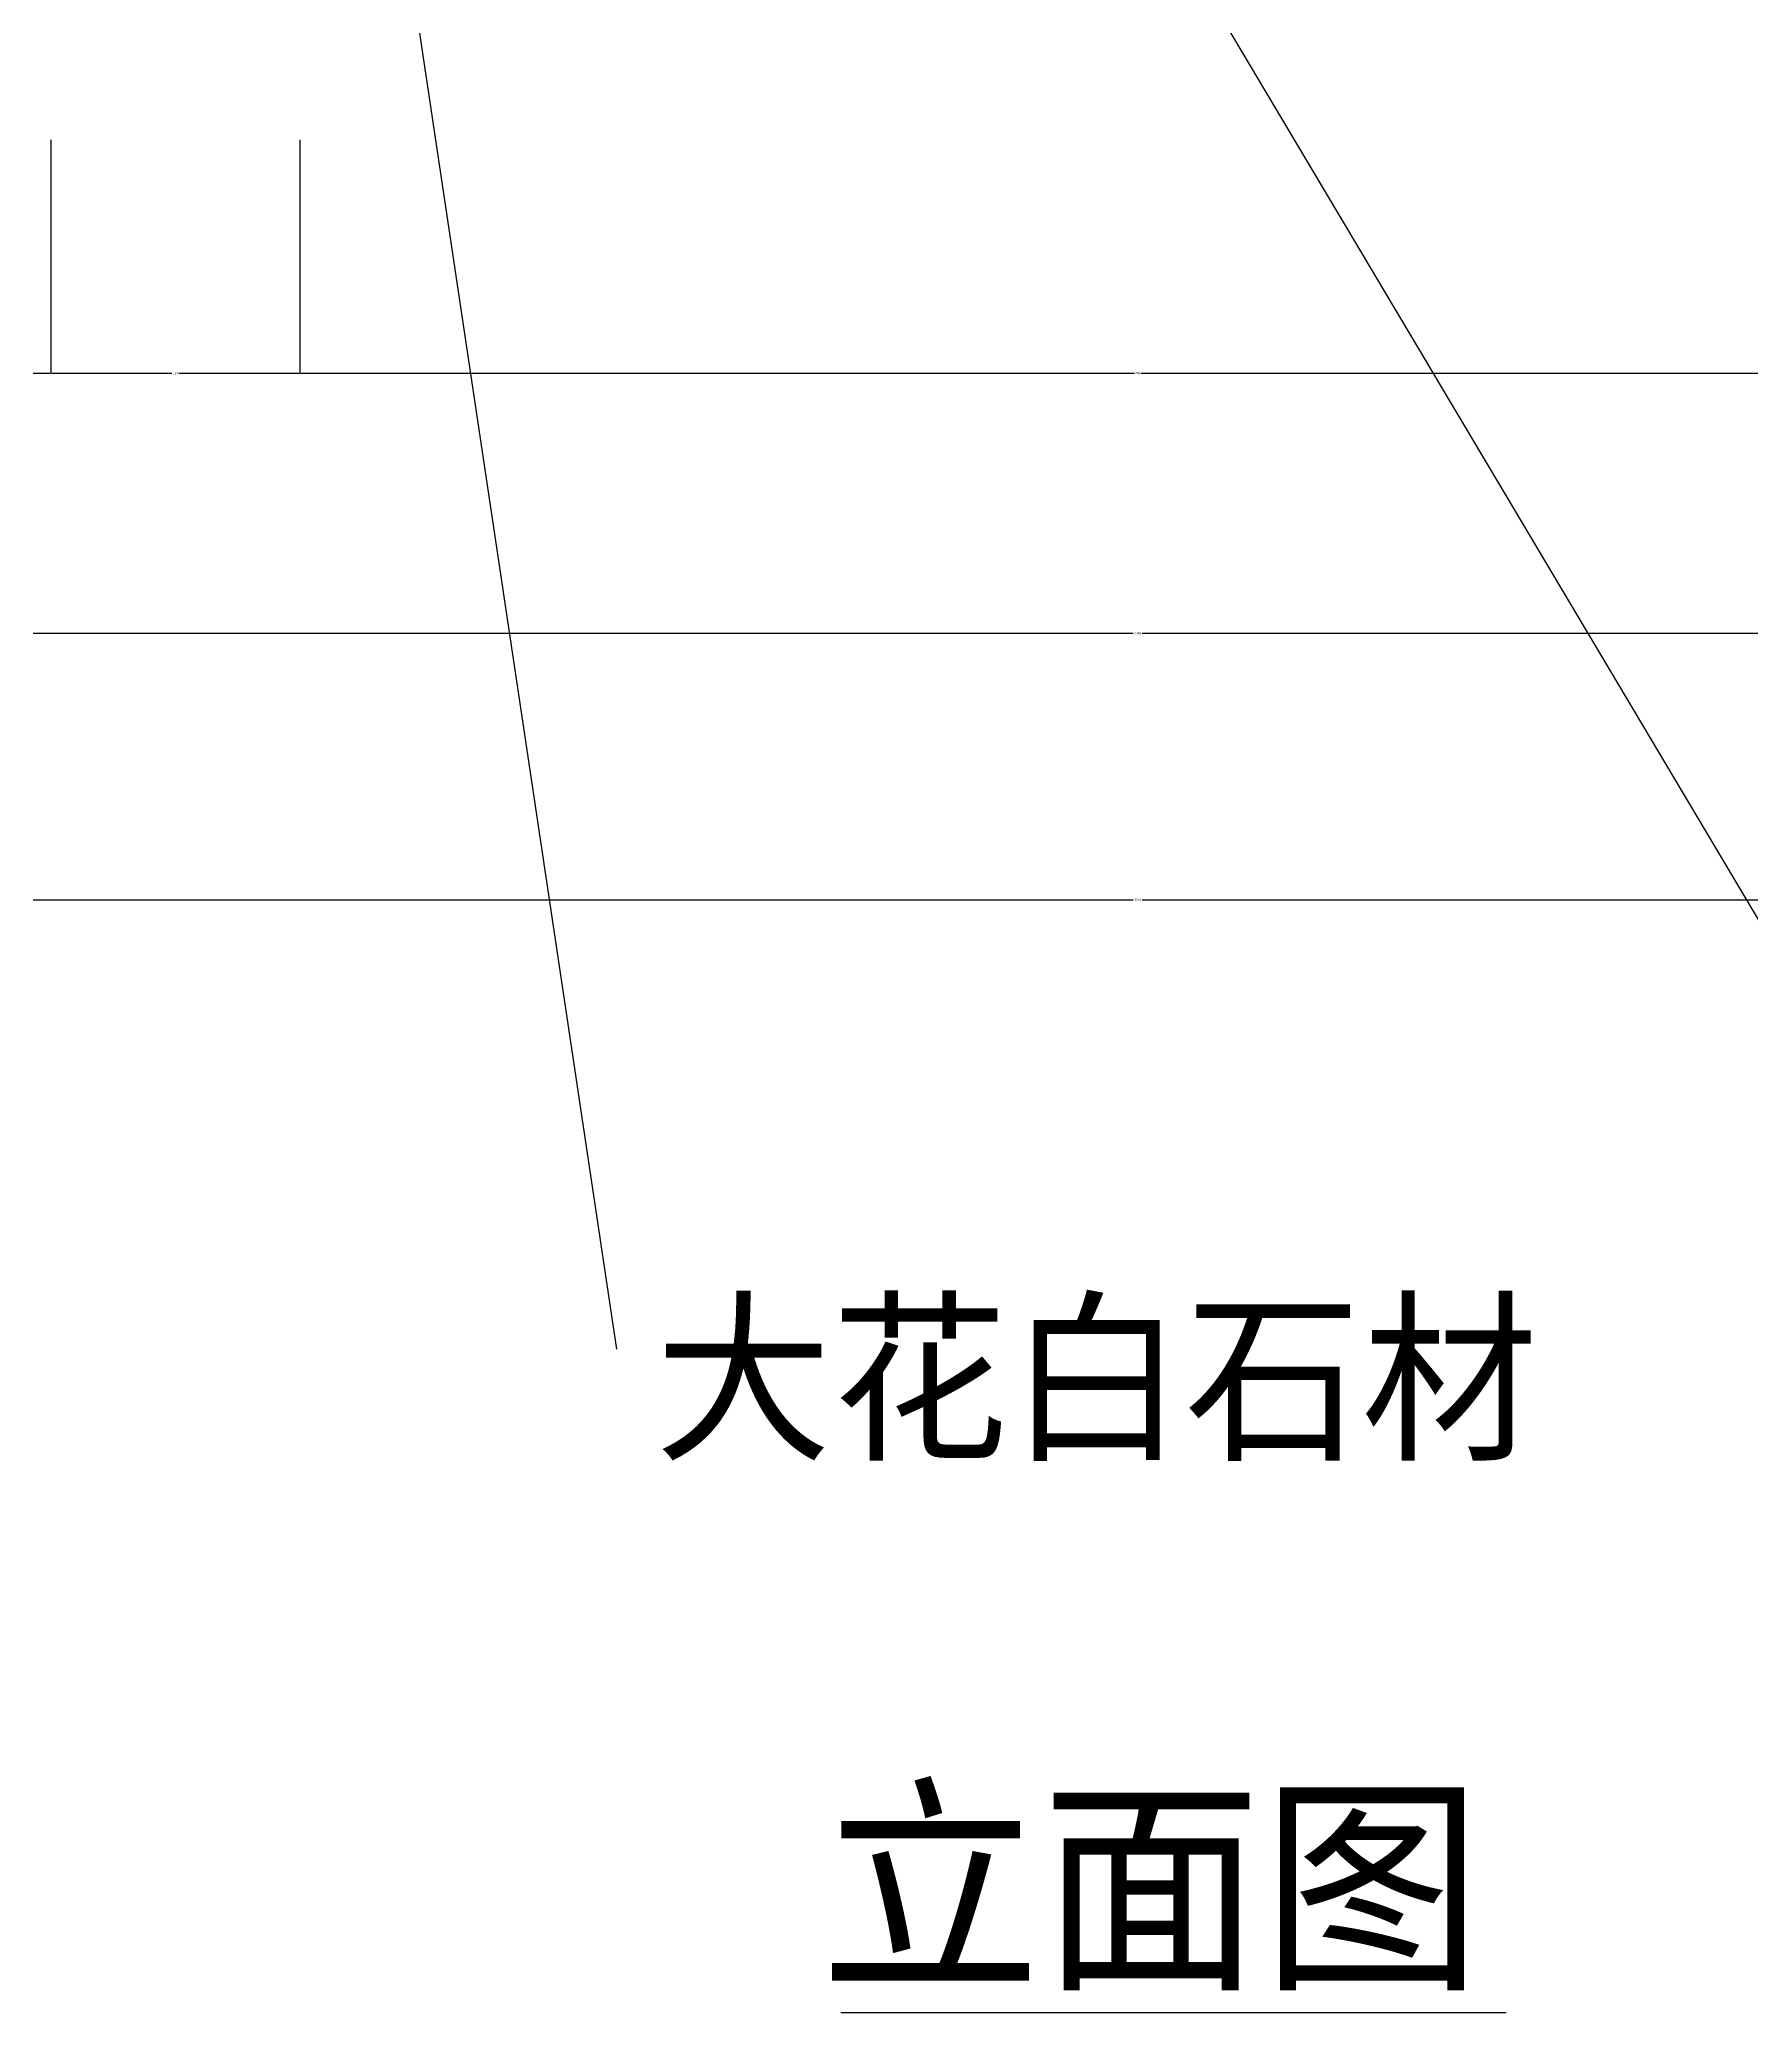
# Model space of a CAD drawing. Header units: metres. Extents: x 257 to 5327, y 365 to 7077.
# Drawn here: x 1575 to 2331, y 2037 to 2908 of the extents above; entities that cross this region are included whole.
import ezdxf

# ---------------------------------------------------------------- set-up
doc = ezdxf.new("R2010")
doc.units = ezdxf.units.M
doc.layers.add('DIM', color=3, linetype='Continuous')
doc.layers.add('TEXT', color=3, linetype='Continuous')
doc.dimstyles.get("Standard").update_dxf_attribs({"dimtxt": 2.5, "dimasz": 2.5, "dimexe": 1.25, "dimexo": 0.625, "dimtad": 1, "dimcen": 2.5, "dimazin": 3, "dimtfac": 1, "dimtmove": 0, "dimatfit": 3})

# ---------------------------------------------------------------- blocks, each defined once
blk = doc.blocks.new('*D9')
for p, q in [((860.32, 2863.55), (860.32, 2760.48)), ((1580.32, 2863.55), (1580.32, 2760.48)), ((860.57, 2760.48), (1218.82, 2760.48)), ((1221.82, 2760.48), (1580.07, 2760.48))]:
    blk.add_line(p, q)
at = {"layer": 'Defpoints'}
for p in [(860.32, 2863.55), (1580.32, 2863.55), (860.32, 2760.48)]:
    blk.add_point(p, dxfattribs=at)
at = {"layer": 'DIM', "insert": (1220.32, 2760.48), "char_height": 1, "attachment_point": 5}
blk.add_mtext('720', dxfattribs=at)
blk = doc.blocks.new('*D12')
for p, q in [((860.32, 2712.85), (860.32, 2645.64)), ((3260.32, 2712.85), (3260.32, 2645.64)), ((860.57, 2645.64), (2058.32, 2645.64)), ((2062.32, 2645.64), (3260.07, 2645.64))]:
    blk.add_line(p, q)
at = {"layer": 'Defpoints'}
for p in [(860.32, 2712.85), (3260.32, 2712.85), (860.32, 2645.64)]:
    blk.add_point(p, dxfattribs=at)
at = {"layer": 'DIM', "insert": (2060.32, 2645.64), "char_height": 1, "attachment_point": 5}
blk.add_mtext('2400', dxfattribs=at)
blk = doc.blocks.new('*D13')
for p, q in [((540.32, 2598.01), (540.32, 2528.03)), ((3580.32, 2598.01), (3580.32, 2528.03)), ((540.57, 2528.03), (2058.32, 2528.03)), ((2062.32, 2528.03), (3580.07, 2528.03))]:
    blk.add_line(p, q)
at = {"layer": 'Defpoints'}
for p in [(540.32, 2598.01), (3580.32, 2598.01), (540.32, 2528.03)]:
    blk.add_point(p, dxfattribs=at)
at = {"layer": 'DIM', "insert": (2060.32, 2528.03), "char_height": 1, "attachment_point": 5}
blk.add_mtext('3040', dxfattribs=at)
blk = doc.blocks.new('*D40')
for p, q in [((1690.32, 2863.55), (1690.32, 2760.48)), ((2430.32, 2863.55), (2430.32, 2760.48)), ((1690.57, 2760.48), (2058.82, 2760.48)), ((2061.82, 2760.48), (2430.07, 2760.48))]:
    blk.add_line(p, q)
at = {"layer": 'Defpoints'}
for p in [(1690.32, 2863.55), (2430.32, 2863.55), (1690.32, 2760.48)]:
    blk.add_point(p, dxfattribs=at)
at = {"layer": 'DIM', "insert": (2060.32, 2760.48), "char_height": 1, "attachment_point": 5}
blk.add_mtext('740', dxfattribs=at)
blk = doc.blocks.new('*D41')
for p, q in [((1580.32, 2863.55), (1580.32, 2760.48)), ((1690.32, 2863.55), (1690.32, 2760.48)), ((1580.57, 2760.48), (1633.82, 2760.48)), ((1636.82, 2760.48), (1690.07, 2760.48))]:
    blk.add_line(p, q)
at = {"layer": 'Defpoints'}
for p in [(1580.32, 2863.55), (1690.32, 2863.55), (1580.32, 2760.48)]:
    blk.add_point(p, dxfattribs=at)
at = {"layer": 'DIM', "insert": (1635.32, 2760.48), "char_height": 1, "attachment_point": 5}
blk.add_mtext('110', dxfattribs=at)

msp = doc.modelspace()

# ---------------------------------------------------------------- linework, layer by layer
at = {"layer": 'TEXT'}
msp.add_line((1929.16, 2036.68), (2223.03, 2036.68), dxfattribs=at)

# ---------------------------------------------------------------- texts
for s, height, p in [('大花白石材', 60, (1847.08, 2286.79)), ('立面图', 75, (1919.96, 2054.61))]:
    msp.add_text(s, height=height, dxfattribs=at).set_placement(p)

# ---------------------------------------------------------------- dimensions: what is measured, and where the dimension line sits
at = {"layer": 'DIM'}
for base, p1, p2, picture, middle in [((860.32, 2760.48), (860.32, 2863.55), (1580.32, 2863.55), '*D9', (1220.32, 2760.48)), ((1580.32, 2760.48), (1580.32, 2863.55), (1690.32, 2863.55), '*D41', (1635.32, 2760.48)), ((1690.32, 2760.48), (1690.32, 2863.55), (2430.32, 2863.55), '*D40', (2060.32, 2760.48)), ((860.32, 2645.64), (860.32, 2712.85), (3260.32, 2712.85), '*D12', (2060.32, 2645.64)), ((540.32, 2528.03), (540.32, 2598.01), (3580.32, 2598.01), '*D13', (2060.32, 2528.03))]:
    dim = msp.add_linear_dim(base=base, p1=p1, p2=p2, dimstyle='Standard', dxfattribs=at)
    dim.commit()
    dim.dimension.update_dxf_attribs({"geometry": picture, "text_midpoint": middle})

# ---------------------------------------------------------------- leaders
for points in [[(1626.64, 3688.05), (1830.18, 2329.6)], [(2060.32, 2979.7), (2435.48, 2349)]]:
    msp.add_leader(points, dimstyle='Standard', dxfattribs=at)

doc.saveas('drawing.dxf')
